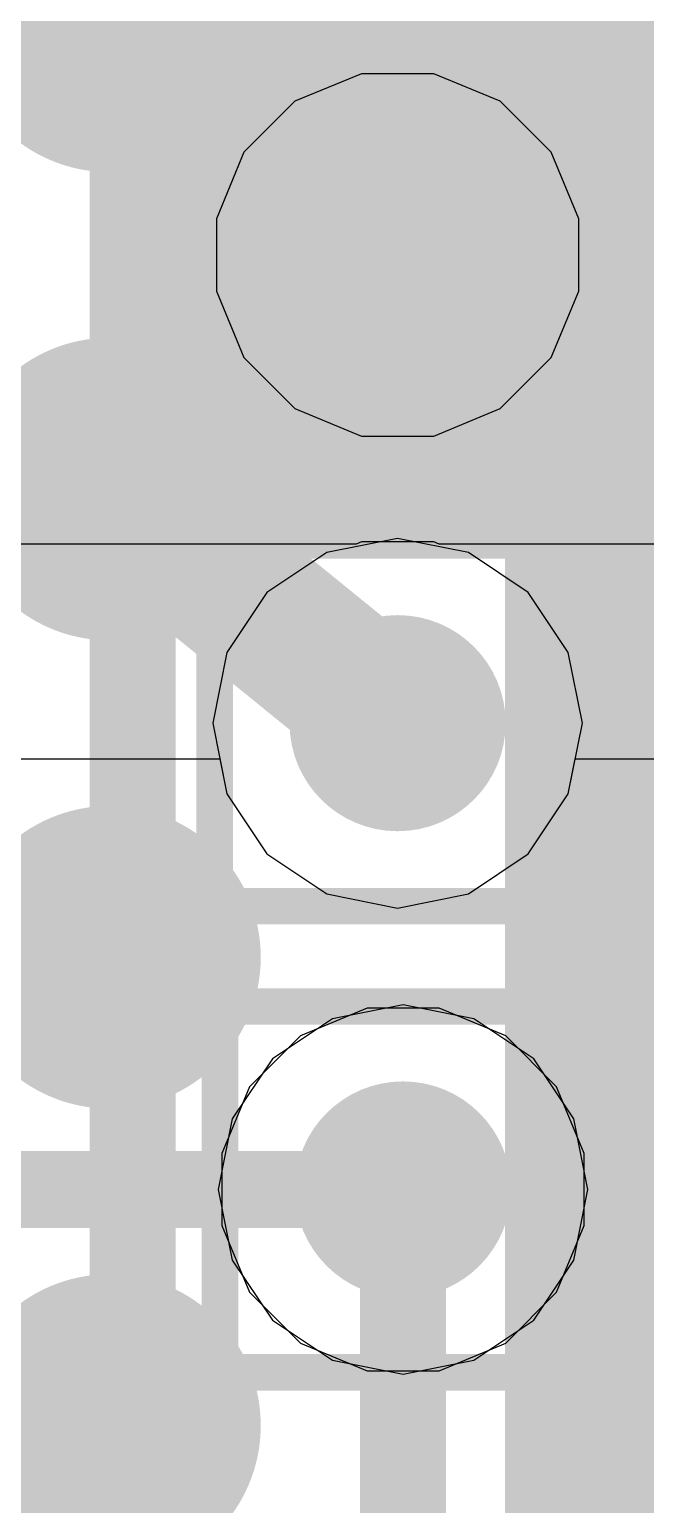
# Model space of a CAD drawing. Header units: inches. Extents: x -6 to 284, y -12 to 154.
# Drawn here: x 78.091 to 78.946, y 1.799 to 3.846 of the extents above; entities that cross this region are included whole.
import ezdxf

# ---------------------------------------------------------------- set-up
doc = ezdxf.new("R2010")
doc.units = ezdxf.units.IN
for name, color, linetype in [('Bottom Layer', 5, 'Continuous'), ('Bottom Overlay', 54, 'Continuous'), ('Bottom Paste', 16, 'Continuous'), ('Bottom Solder', 6, 'Continuous'), ('Drill Drawing', 1, 'Continuous'), ('GND-1', 16, 'Continuous'), ('GND-2', 90, 'Continuous'), ('GND-3', 216, 'Continuous'), ('GND-4', 54, 'Continuous'), ('PWR-1', 156, 'Continuous'), ('PWR-2', 130, 'Continuous'), ('Signal L1', 76, 'Continuous'), ('Signal L2', 6, 'Continuous'), ('Top Layer', 1, 'Continuous'), ('Top Overlay', 2, 'Continuous'), ('Top Paste', 8, 'Continuous'), ('Top Solder', 216, 'Continuous'), ('Via Holes', 16, 'Continuous')]:
    doc.layers.add(name, color=color, linetype=linetype)

# ---------------------------------------------------------------- blocks, each defined once
blk = doc.blocks.new('200_WFBGA__10_15__127')
at = {"layer": 'Top Layer'}
h = blk.add_hatch(color=1, dxfattribs=at)
edge = h.paths.add_edge_path()
edge.add_arc((4.4, -4.875), 0.16, 0, 360)
h = blk.add_hatch(color=1, dxfattribs=at)
edge = h.paths.add_edge_path()
edge.add_arc((4.4, -5.525), 0.16, 0, 360)
h = blk.add_hatch(color=1, dxfattribs=at)
edge = h.paths.add_edge_path()
edge.add_arc((4.4, -6.175), 0.16, 0, 360)
h = blk.add_hatch(color=1, dxfattribs=at)
edge = h.paths.add_edge_path()
edge.add_arc((4.4, -6.825), 0.16, 0, 360)
at = {"layer": 'Top Paste'}
h = blk.add_hatch(color=8, dxfattribs=at)
edge = h.paths.add_edge_path()
edge.add_arc((4.4, -4.875), 0.16, 0, 360)
h = blk.add_hatch(color=8, dxfattribs=at)
edge = h.paths.add_edge_path()
edge.add_arc((4.4, -5.525), 0.16, 0, 360)
h = blk.add_hatch(color=8, dxfattribs=at)
edge = h.paths.add_edge_path()
edge.add_arc((4.4, -6.175), 0.16, 0, 360)
h = blk.add_hatch(color=8, dxfattribs=at)
edge = h.paths.add_edge_path()
edge.add_arc((4.4, -6.825), 0.16, 0, 360)
at = {"layer": 'Top Solder'}
h = blk.add_hatch(color=216, dxfattribs=at)
edge = h.paths.add_edge_path()
edge.add_arc((4.4, -4.875), 0.21, 0, 360)
h = blk.add_hatch(color=216, dxfattribs=at)
edge = h.paths.add_edge_path()
edge.add_arc((4.4, -5.525), 0.21, 0, 360)
h = blk.add_hatch(color=216, dxfattribs=at)
edge = h.paths.add_edge_path()
edge.add_arc((4.4, -6.175), 0.21, 0, 360)
h = blk.add_hatch(color=216, dxfattribs=at)
edge = h.paths.add_edge_path()
edge.add_arc((4.4, -6.825), 0.21, 0, 360)
at = {"layer": 'Top Overlay'}
blk.add_lwpolyline([(5.0762, -7.5762, 0.254, 0.254, 0), (5.0762, 7.5762, 0.254, 0.254, 0)], format="xyseb", dxfattribs=at)
blk = doc.blocks.new('C___0402_B_297')
at = {"layer": 'Bottom Layer'}
for points in [[(-0.2413, 0.3175), (-0.2413, -0.3175), (-0.6985, -0.3175), (-0.6985, 0.3175)], [(0.6985, 0.3175), (0.6985, -0.3175), (0.2413, -0.3175), (0.2413, 0.3175)]]:
    blk.add_hatch(color=5, dxfattribs=at).paths.add_polyline_path(points)
at = {"layer": 'Bottom Paste'}
for points in [[(-0.2413, 0.3175), (-0.2413, -0.3175), (-0.6985, -0.3175), (-0.6985, 0.3175)], [(0.6985, 0.3175), (0.6985, -0.3175), (0.2413, -0.3175), (0.2413, 0.3175)]]:
    blk.add_hatch(color=16, dxfattribs=at).paths.add_polyline_path(points)
at = {"layer": 'Bottom Solder'}
for points in [[(-0.1813, 0.3775), (-0.1813, -0.3775), (-0.7585, -0.3775), (-0.7585, 0.3775)], [(0.7585, 0.3775), (0.7585, -0.3775), (0.1813, -0.3775), (0.1813, 0.3775)]]:
    blk.add_hatch(color=6, dxfattribs=at).paths.add_polyline_path(points)
at = {"layer": 'Bottom Overlay'}
for points in [[(-0.7874, -0.4064, 0.127, 0.127, 0), (-0.7874, 0.4064, 0.127, 0.127, 0)], [(-0.7874, 0.4064, 0.127, 0.127, 0), (-0.2794, 0.4064, 0.127, 0.127, 0)], [(0.2794, 0.4064, 0.127, 0.127, 0), (0.7874, 0.4064, 0.127, 0.127, 0)], [(0.7874, -0.4064, 0.127, 0.127, 0), (0.7874, 0.4064, 0.127, 0.127, 0)], [(-0.7874, -0.4064, 0.127, 0.127, 0), (-0.2794, -0.4064, 0.127, 0.127, 0)], [(0.2794, -0.4064, 0.127, 0.127, 0), (0.7874, -0.4064, 0.127, 0.127, 0)]]:
    blk.add_lwpolyline(points, format="xyseb", dxfattribs=at)
for points in [[(-0.8191, 0.4064, 0.0635, 0.0635, 1), (-0.7556, 0.4064, 0.0635, 0.0635, 1)], [(-0.8191, 0.4064, 0.0635, 0.0635, 1), (-0.7556, 0.4064, 0.0635, 0.0635, 1)], [(-0.3111, 0.4064, 0.0635, 0.0635, 1), (-0.2477, 0.4064, 0.0635, 0.0635, 1)], [(0.2477, 0.4064, 0.0635, 0.0635, 1), (0.3111, 0.4064, 0.0635, 0.0635, 1)], [(0.7556, 0.4064, 0.0635, 0.0635, 1), (0.8191, 0.4064, 0.0635, 0.0635, 1)], [(0.7556, 0.4064, 0.0635, 0.0635, 1), (0.8191, 0.4064, 0.0635, 0.0635, 1)], [(-0.8191, -0.4064, 0.0635, 0.0635, 1), (-0.7556, -0.4064, 0.0635, 0.0635, 1)], [(-0.8191, -0.4064, 0.0635, 0.0635, 1), (-0.7556, -0.4064, 0.0635, 0.0635, 1)], [(-0.3111, -0.4064, 0.0635, 0.0635, 1), (-0.2477, -0.4064, 0.0635, 0.0635, 1)], [(0.2477, -0.4064, 0.0635, 0.0635, 1), (0.3111, -0.4064, 0.0635, 0.0635, 1)], [(0.7556, -0.4064, 0.0635, 0.0635, 1), (0.8191, -0.4064, 0.0635, 0.0635, 1)], [(0.7556, -0.4064, 0.0635, 0.0635, 1), (0.8191, -0.4064, 0.0635, 0.0635, 1)]]:
    blk.add_lwpolyline(points, format="xyseb", close=True, dxfattribs=at)

msp = doc.modelspace()

# ---------------------------------------------------------------- hatches: boundary and pattern name
at = {"layer": 'Bottom Layer'}
h = msp.add_hatch(color=5, dxfattribs=at)
edge = h.paths.add_edge_path()
edge.add_arc((78.6018, 3.5332), 0.15, 0, 360)
h = msp.add_hatch(color=5, dxfattribs=at)
edge = h.paths.add_edge_path()
edge.add_arc((78.6018, 2.8832), 0.15, 0, 360)
h = msp.add_hatch(color=5, dxfattribs=at)
edge = h.paths.add_edge_path()
edge.add_arc((78.6093, 2.2359), 0.15, 0, 360)
at = {"layer": 'GND-1'}
h = msp.add_hatch(color=16, dxfattribs=at)
edge = h.paths.add_edge_path()
edge.add_arc((78.6018, 3.5332), 0.15, 0, 360)
h = msp.add_hatch(color=16, dxfattribs=at)
edge = h.paths.add_edge_path()
edge.add_arc((78.6018, 2.8832), 0.15, 0, 360)
h = msp.add_hatch(color=16, dxfattribs=at)
edge = h.paths.add_edge_path()
edge.add_arc((78.6093, 2.2359), 0.15, 0, 360)
at = {"layer": 'GND-2'}
h = msp.add_hatch(color=90, dxfattribs=at)
edge = h.paths.add_edge_path()
edge.add_arc((78.6018, 3.5332), 0.15, 0, 360)
h = msp.add_hatch(color=90, dxfattribs=at)
edge = h.paths.add_edge_path()
edge.add_arc((78.6018, 2.8832), 0.15, 0, 360)
h = msp.add_hatch(color=90, dxfattribs=at)
edge = h.paths.add_edge_path()
edge.add_arc((78.6093, 2.2359), 0.15, 0, 360)
at = {"layer": 'GND-3'}
h = msp.add_hatch(color=216, dxfattribs=at)
edge = h.paths.add_edge_path()
edge.add_arc((78.6018, 3.5332), 0.15, 0, 360)
h = msp.add_hatch(color=216, dxfattribs=at)
edge = h.paths.add_edge_path()
edge.add_arc((78.6018, 2.8832), 0.15, 0, 360)
h = msp.add_hatch(color=216, dxfattribs=at)
edge = h.paths.add_edge_path()
edge.add_arc((78.6093, 2.2359), 0.15, 0, 360)
at = {"layer": 'GND-4'}
h = msp.add_hatch(color=54, dxfattribs=at)
edge = h.paths.add_edge_path()
edge.add_arc((78.6018, 3.5332), 0.15, 0, 360)
h = msp.add_hatch(color=54, dxfattribs=at)
edge = h.paths.add_edge_path()
edge.add_arc((78.6018, 2.8832), 0.15, 0, 360)
h = msp.add_hatch(color=54, dxfattribs=at)
edge = h.paths.add_edge_path()
edge.add_arc((78.6093, 2.2359), 0.15, 0, 360)
at = {"layer": 'PWR-1'}
h = msp.add_hatch(color=156, dxfattribs=at)
edge = h.paths.add_edge_path()
edge.add_arc((78.6018, 3.5332), 0.15, 0, 360)
h = msp.add_hatch(color=156, dxfattribs=at)
edge = h.paths.add_edge_path()
edge.add_arc((78.6018, 2.8832), 0.15, 0, 360)
h = msp.add_hatch(color=156, dxfattribs=at)
edge = h.paths.add_edge_path()
edge.add_arc((78.6093, 2.2359), 0.15, 0, 360)
at = {"layer": 'PWR-2'}
h = msp.add_hatch(color=130, dxfattribs=at)
edge = h.paths.add_edge_path()
edge.add_arc((78.6018, 3.5332), 0.15, 0, 360)
h = msp.add_hatch(color=130, dxfattribs=at)
edge = h.paths.add_edge_path()
edge.add_arc((78.6018, 2.8832), 0.15, 0, 360)
h = msp.add_hatch(color=130, dxfattribs=at)
edge = h.paths.add_edge_path()
edge.add_arc((78.6093, 2.2359), 0.15, 0, 360)
at = {"layer": 'Signal L1'}
h = msp.add_hatch(color=76, dxfattribs=at)
edge = h.paths.add_edge_path()
edge.add_arc((78.6018, 3.5332), 0.15, 0, 360)
h = msp.add_hatch(color=76, dxfattribs=at)
edge = h.paths.add_edge_path()
edge.add_arc((78.6018, 2.8832), 0.15, 0, 360)
h = msp.add_hatch(color=76, dxfattribs=at)
edge = h.paths.add_edge_path()
edge.add_arc((78.6093, 2.2359), 0.15, 0, 360)
at = {"layer": 'Signal L2'}
h = msp.add_hatch(color=6, dxfattribs=at)
edge = h.paths.add_edge_path()
edge.add_arc((78.6018, 3.5332), 0.15, 0, 360)
h = msp.add_hatch(color=6, dxfattribs=at)
edge = h.paths.add_edge_path()
edge.add_arc((78.6018, 2.8832), 0.15, 0, 360)
h = msp.add_hatch(color=6, dxfattribs=at)
edge = h.paths.add_edge_path()
edge.add_arc((78.6093, 2.2359), 0.15, 0, 360)
at = {"layer": 'Top Layer'}
h = msp.add_hatch(color=1, dxfattribs=at)
edge = h.paths.add_edge_path()
edge.add_arc((78.6018, 3.5332), 0.15, 0, 360)
h = msp.add_hatch(color=1, dxfattribs=at)
edge = h.paths.add_edge_path()
edge.add_arc((78.6018, 2.8832), 0.15, 0, 360)
h = msp.add_hatch(color=1, dxfattribs=at)
edge = h.paths.add_edge_path()
edge.add_arc((78.6093, 2.2359), 0.15, 0, 360)
at = {"layer": 'Via Holes'}
h = msp.add_hatch(color=7, dxfattribs=at)
edge = h.paths.add_edge_path()
edge.add_arc((78.6018, 3.5332), 0.075, 0, 360)
h = msp.add_hatch(color=7, dxfattribs=at)
edge = h.paths.add_edge_path()
edge.add_arc((78.6018, 2.8832), 0.075, 0, 360)
h = msp.add_hatch(color=7, dxfattribs=at)
edge = h.paths.add_edge_path()
edge.add_arc((78.6093, 2.2359), 0.075, 0, 360)

# ---------------------------------------------------------------- linework, layer by layer
at = {"layer": 'Bottom Layer'}
for points in [[(78.4558, 3.6745, 0.254, 0.254, 0), (78.6176, 3.5127, 0.254, 0.254, 0)], [(78.6018, 3.5332, 0.254, 0.254, 0), (78.6143, 3.5332, 0.254, 0.254, 0)], [(78.7152, 3.4323, 0.254, 0.254, 0), (79.341, 3.4323, 0.254, 0.254, 0)]]:
    msp.add_lwpolyline(points, format="xyseb", dxfattribs=at)
for points in [[(78.3923, 3.6745, 0.127, 0.127, 1), (78.5193, 3.6745, 0.127, 0.127, 1)], [(78.5383, 3.5332, 0.127, 0.127, 1), (78.6653, 3.5332, 0.127, 0.127, 1)], [(78.5508, 3.5332, 0.127, 0.127, 1), (78.6778, 3.5332, 0.127, 0.127, 1)], [(78.5541, 3.5127, 0.127, 0.127, 1), (78.6811, 3.5127, 0.127, 0.127, 1)], [(78.6517, 3.4323, 0.127, 0.127, 1), (78.7787, 3.4323, 0.127, 0.127, 1)]]:
    msp.add_lwpolyline(points, format="xyseb", close=True, dxfattribs=at)
at = {"layer": 'Drill Drawing'}
for points in [[(78.3478, 3.7872, 0.0508, 0.0508, 0), (78.8558, 3.7872, 0.0508, 0.0508, 0)], [(78.3478, 3.2792, 0.0508, 0.0508, 0), (78.3478, 3.7872, 0.0508, 0.0508, 0)], [(78.8558, 3.2792, 0.0508, 0.0508, 0), (78.8558, 3.7872, 0.0508, 0.0508, 0)], [(78.3478, 3.2792, 0.0508, 0.0508, 0), (78.8558, 3.2792, 0.0508, 0.0508, 0)], [(78.3478, 3.1372, 0.0508, 0.0508, 0), (78.8558, 3.1372, 0.0508, 0.0508, 0)], [(78.3478, 2.6292, 0.0508, 0.0508, 0), (78.3478, 3.1372, 0.0508, 0.0508, 0)], [(78.8558, 2.6292, 0.0508, 0.0508, 0), (78.8558, 3.1372, 0.0508, 0.0508, 0)], [(78.3478, 2.6292, 0.0508, 0.0508, 0), (78.8558, 2.6292, 0.0508, 0.0508, 0)], [(78.3553, 2.4899, 0.0508, 0.0508, 0), (78.8633, 2.4899, 0.0508, 0.0508, 0)], [(78.3553, 1.9819, 0.0508, 0.0508, 0), (78.3553, 2.4899, 0.0508, 0.0508, 0)], [(78.8633, 1.9819, 0.0508, 0.0508, 0), (78.8633, 2.4899, 0.0508, 0.0508, 0)], [(78.3553, 1.9819, 0.0508, 0.0508, 0), (78.8633, 1.9819, 0.0508, 0.0508, 0)]]:
    msp.add_lwpolyline(points, format="xyseb", dxfattribs=at)
for points in [[(78.3351, 3.7872, 0.0254, 0.0254, 1), (78.3605, 3.7872, 0.0254, 0.0254, 1)], [(78.3351, 3.7872, 0.0254, 0.0254, 1), (78.3605, 3.7872, 0.0254, 0.0254, 1)], [(78.8431, 3.7872, 0.0254, 0.0254, 1), (78.8685, 3.7872, 0.0254, 0.0254, 1)], [(78.8431, 3.7872, 0.0254, 0.0254, 1), (78.8685, 3.7872, 0.0254, 0.0254, 1)], [(78.3351, 3.2792, 0.0254, 0.0254, 1), (78.3605, 3.2792, 0.0254, 0.0254, 1)], [(78.3351, 3.2792, 0.0254, 0.0254, 1), (78.3605, 3.2792, 0.0254, 0.0254, 1)], [(78.8431, 3.2792, 0.0254, 0.0254, 1), (78.8685, 3.2792, 0.0254, 0.0254, 1)], [(78.8431, 3.2792, 0.0254, 0.0254, 1), (78.8685, 3.2792, 0.0254, 0.0254, 1)], [(78.3351, 3.1372, 0.0254, 0.0254, 1), (78.3605, 3.1372, 0.0254, 0.0254, 1)], [(78.3351, 3.1372, 0.0254, 0.0254, 1), (78.3605, 3.1372, 0.0254, 0.0254, 1)], [(78.8431, 3.1372, 0.0254, 0.0254, 1), (78.8685, 3.1372, 0.0254, 0.0254, 1)], [(78.8431, 3.1372, 0.0254, 0.0254, 1), (78.8685, 3.1372, 0.0254, 0.0254, 1)], [(78.3351, 2.6292, 0.0254, 0.0254, 1), (78.3605, 2.6292, 0.0254, 0.0254, 1)], [(78.3351, 2.6292, 0.0254, 0.0254, 1), (78.3605, 2.6292, 0.0254, 0.0254, 1)], [(78.8431, 2.6292, 0.0254, 0.0254, 1), (78.8685, 2.6292, 0.0254, 0.0254, 1)], [(78.8431, 2.6292, 0.0254, 0.0254, 1), (78.8685, 2.6292, 0.0254, 0.0254, 1)], [(78.3426, 2.4899, 0.0254, 0.0254, 1), (78.368, 2.4899, 0.0254, 0.0254, 1)], [(78.3426, 2.4899, 0.0254, 0.0254, 1), (78.368, 2.4899, 0.0254, 0.0254, 1)], [(78.8506, 2.4899, 0.0254, 0.0254, 1), (78.876, 2.4899, 0.0254, 0.0254, 1)], [(78.8506, 2.4899, 0.0254, 0.0254, 1), (78.876, 2.4899, 0.0254, 0.0254, 1)], [(78.3426, 1.9819, 0.0254, 0.0254, 1), (78.368, 1.9819, 0.0254, 0.0254, 1)], [(78.3426, 1.9819, 0.0254, 0.0254, 1), (78.368, 1.9819, 0.0254, 0.0254, 1)], [(78.8506, 1.9819, 0.0254, 0.0254, 1), (78.876, 1.9819, 0.0254, 0.0254, 1)], [(78.8506, 1.9819, 0.0254, 0.0254, 1), (78.876, 1.9819, 0.0254, 0.0254, 1)]]:
    msp.add_lwpolyline(points, format="xyseb", close=True, dxfattribs=at)
at = {"layer": 'GND-1'}
for p, q in [((78.5518, 3.7848), (78.4593, 3.7465)), ((78.6519, 3.7848), (78.5518, 3.7848)), ((78.7444, 3.7465), (78.6519, 3.7848)), ((78.4593, 3.7465), (78.3885, 3.6757)), ((78.8151, 3.6757), (78.7444, 3.7465)), ((78.3885, 3.6757), (78.3502, 3.5832)), ((78.8534, 3.5832), (78.8151, 3.6757)), ((78.3502, 3.5832), (78.3502, 3.4831)), ((78.8534, 3.4831), (78.8534, 3.5832)), ((78.3502, 3.4831), (78.3885, 3.3907)), ((78.8151, 3.3907), (78.8534, 3.4831)), ((78.3885, 3.3907), (78.4593, 3.3199)), ((78.7444, 3.3199), (78.8151, 3.3907)), ((78.4593, 3.3199), (78.5518, 3.2816)), ((78.6519, 3.2816), (78.7444, 3.3199)), ((78.5518, 3.2816), (78.6519, 3.2816)), ((78.5593, 2.4875), (78.4668, 2.4492)), ((78.6594, 2.4875), (78.5593, 2.4875)), ((78.7519, 2.4492), (78.6594, 2.4875)), ((78.4668, 2.4492), (78.396, 2.3784)), ((78.8226, 2.3784), (78.7519, 2.4492)), ((78.396, 2.3784), (78.3577, 2.2859)), ((78.8609, 2.2859), (78.8226, 2.3784)), ((78.3577, 2.2859), (78.3577, 2.1858)), ((78.8609, 2.1858), (78.8609, 2.2859)), ((78.3577, 2.1858), (78.396, 2.0934)), ((78.8226, 2.0934), (78.8609, 2.1858)), ((78.396, 2.0934), (78.4668, 2.0226)), ((78.7519, 2.0226), (78.8226, 2.0934)), ((78.4668, 2.0226), (78.5593, 1.9843)), ((78.6594, 1.9843), (78.7519, 2.0226)), ((78.5593, 1.9843), (78.6594, 1.9843))]:
    msp.add_line(p, q, dxfattribs=at)
at = {"layer": 'GND-2'}
for p, q in [((78.5518, 3.7848), (78.4593, 3.7465)), ((78.6519, 3.7848), (78.5518, 3.7848)), ((78.7444, 3.7465), (78.6519, 3.7848)), ((78.4593, 3.7465), (78.3885, 3.6757)), ((78.8151, 3.6757), (78.7444, 3.7465)), ((78.3885, 3.6757), (78.3502, 3.5832)), ((78.8534, 3.5832), (78.8151, 3.6757)), ((78.3502, 3.5832), (78.3502, 3.4831)), ((78.8534, 3.4831), (78.8534, 3.5832)), ((78.3502, 3.4831), (78.3885, 3.3907)), ((78.8151, 3.3907), (78.8534, 3.4831)), ((78.3885, 3.3907), (78.4593, 3.3199)), ((78.7444, 3.3199), (78.8151, 3.3907)), ((78.4593, 3.3199), (78.5518, 3.2816)), ((78.6519, 3.2816), (78.7444, 3.3199)), ((78.5518, 3.2816), (78.6519, 3.2816)), ((78.5593, 2.4875), (78.4668, 2.4492)), ((78.6594, 2.4875), (78.5593, 2.4875)), ((78.7519, 2.4492), (78.6594, 2.4875)), ((78.4668, 2.4492), (78.396, 2.3784)), ((78.8226, 2.3784), (78.7519, 2.4492)), ((78.396, 2.3784), (78.3577, 2.2859)), ((78.8609, 2.2859), (78.8226, 2.3784)), ((78.3577, 2.2859), (78.3577, 2.1858)), ((78.8609, 2.1858), (78.8609, 2.2859)), ((78.3577, 2.1858), (78.396, 2.0934)), ((78.8226, 2.0934), (78.8609, 2.1858)), ((78.396, 2.0934), (78.4668, 2.0226)), ((78.7519, 2.0226), (78.8226, 2.0934)), ((78.4668, 2.0226), (78.5593, 1.9843)), ((78.6594, 1.9843), (78.7519, 2.0226)), ((78.5593, 1.9843), (78.6594, 1.9843))]:
    msp.add_line(p, q, dxfattribs=at)
at = {"layer": 'GND-3'}
for p, q in [((78.5518, 3.7848), (78.4593, 3.7465)), ((78.6519, 3.7848), (78.5518, 3.7848)), ((78.7444, 3.7465), (78.6519, 3.7848)), ((78.4593, 3.7465), (78.3885, 3.6757)), ((78.8151, 3.6757), (78.7444, 3.7465)), ((78.3885, 3.6757), (78.3502, 3.5832)), ((78.8534, 3.5832), (78.8151, 3.6757)), ((78.3502, 3.5832), (78.3502, 3.4831)), ((78.8534, 3.4831), (78.8534, 3.5832)), ((78.3502, 3.4831), (78.3885, 3.3907)), ((78.8151, 3.3907), (78.8534, 3.4831)), ((78.3885, 3.3907), (78.4593, 3.3199)), ((78.7444, 3.3199), (78.8151, 3.3907)), ((78.4593, 3.3199), (78.5518, 3.2816)), ((78.6519, 3.2816), (78.7444, 3.3199)), ((78.5518, 3.2816), (78.6519, 3.2816)), ((78.5593, 2.4875), (78.4668, 2.4492)), ((78.6594, 2.4875), (78.5593, 2.4875)), ((78.7519, 2.4492), (78.6594, 2.4875)), ((78.4668, 2.4492), (78.396, 2.3784)), ((78.8226, 2.3784), (78.7519, 2.4492)), ((78.396, 2.3784), (78.3577, 2.2859)), ((78.8609, 2.2859), (78.8226, 2.3784)), ((78.3577, 2.2859), (78.3577, 2.1858)), ((78.8609, 2.1858), (78.8609, 2.2859)), ((78.3577, 2.1858), (78.396, 2.0934)), ((78.8226, 2.0934), (78.8609, 2.1858)), ((78.396, 2.0934), (78.4668, 2.0226)), ((78.7519, 2.0226), (78.8226, 2.0934)), ((78.4668, 2.0226), (78.5593, 1.9843)), ((78.6594, 1.9843), (78.7519, 2.0226)), ((78.5593, 1.9843), (78.6594, 1.9843))]:
    msp.add_line(p, q, dxfattribs=at)
at = {"layer": 'GND-4'}
for p, q in [((78.5518, 3.7848), (78.4593, 3.7465)), ((78.6519, 3.7848), (78.5518, 3.7848)), ((78.7444, 3.7465), (78.6519, 3.7848)), ((78.4593, 3.7465), (78.3885, 3.6757)), ((78.8151, 3.6757), (78.7444, 3.7465)), ((78.3885, 3.6757), (78.3502, 3.5832)), ((78.8534, 3.5832), (78.8151, 3.6757)), ((78.3502, 3.5832), (78.3502, 3.4831)), ((78.8534, 3.4831), (78.8534, 3.5832)), ((78.3502, 3.4831), (78.3885, 3.3907)), ((78.8151, 3.3907), (78.8534, 3.4831)), ((78.3885, 3.3907), (78.4593, 3.3199)), ((78.7444, 3.3199), (78.8151, 3.3907)), ((78.4593, 3.3199), (78.5518, 3.2816)), ((78.6519, 3.2816), (78.7444, 3.3199)), ((78.5518, 3.2816), (78.6519, 3.2816)), ((78.5593, 2.4875), (78.4668, 2.4492)), ((78.6594, 2.4875), (78.5593, 2.4875)), ((78.7519, 2.4492), (78.6594, 2.4875)), ((78.4668, 2.4492), (78.396, 2.3784)), ((78.8226, 2.3784), (78.7519, 2.4492)), ((78.396, 2.3784), (78.3577, 2.2859)), ((78.8609, 2.2859), (78.8226, 2.3784)), ((78.3577, 2.2859), (78.3577, 2.1858)), ((78.8609, 2.1858), (78.8609, 2.2859)), ((78.3577, 2.1858), (78.396, 2.0934)), ((78.8226, 2.0934), (78.8609, 2.1858)), ((78.396, 2.0934), (78.4668, 2.0226)), ((78.7519, 2.0226), (78.8226, 2.0934)), ((78.4668, 2.0226), (78.5593, 1.9843)), ((78.6594, 1.9843), (78.7519, 2.0226)), ((78.5593, 1.9843), (78.6594, 1.9843))]:
    msp.add_line(p, q, dxfattribs=at)
at = {"layer": 'PWR-1'}
for p, q in [((78.5518, 3.7848), (78.4593, 3.7465)), ((78.6519, 3.7848), (78.5518, 3.7848)), ((78.7444, 3.7465), (78.6519, 3.7848)), ((78.4593, 3.7465), (78.3885, 3.6757)), ((78.8151, 3.6757), (78.7444, 3.7465)), ((78.3885, 3.6757), (78.3502, 3.5832)), ((78.8534, 3.5832), (78.8151, 3.6757)), ((78.3502, 3.5832), (78.3502, 3.4831)), ((78.8534, 3.4831), (78.8534, 3.5832)), ((78.3502, 3.4831), (78.3885, 3.3907)), ((78.8151, 3.3907), (78.8534, 3.4831)), ((78.3885, 3.3907), (78.4593, 3.3199)), ((78.7444, 3.3199), (78.8151, 3.3907)), ((78.4593, 3.3199), (78.5518, 3.2816)), ((78.6519, 3.2816), (78.7444, 3.3199)), ((78.5518, 3.2816), (78.6519, 3.2816)), ((78.5518, 3.1348), (78.5444, 3.1317)), ((78.6519, 3.1348), (78.5518, 3.1348)), ((78.6593, 3.1317), (78.6519, 3.1348)), ((78.5444, 3.1317), (77.8593, 3.1317)), ((79.6997, 3.1317), (78.6593, 3.1317)), ((78.0486, 2.8338), (78.3551, 2.8338)), ((78.3551, 2.8338), (78.3648, 2.785)), ((78.8388, 2.785), (78.8485, 2.8338)), ((78.8485, 2.8338), (79.7685, 2.8338)), ((78.3648, 2.785), (78.4204, 2.7018)), ((78.7832, 2.7018), (78.8388, 2.785)), ((78.4204, 2.7018), (78.5037, 2.6462)), ((78.7, 2.6462), (78.7832, 2.7018)), ((78.5037, 2.6462), (78.6018, 2.6266)), ((78.6018, 2.6266), (78.7, 2.6462)), ((78.6093, 2.4924), (78.5112, 2.4729)), ((78.7075, 2.4729), (78.6093, 2.4924)), ((78.5112, 2.4729), (78.4279, 2.4173)), ((78.7907, 2.4173), (78.7075, 2.4729)), ((78.4279, 2.4173), (78.3723, 2.3341)), ((78.8463, 2.3341), (78.7907, 2.4173)), ((78.3723, 2.3341), (78.3528, 2.2359)), ((78.8659, 2.2359), (78.8463, 2.3341)), ((78.3528, 2.2359), (78.3723, 2.1377)), ((78.8463, 2.1377), (78.8659, 2.2359)), ((78.3723, 2.1377), (78.4279, 2.0545)), ((78.7907, 2.0545), (78.8463, 2.1377)), ((78.4279, 2.0545), (78.5112, 1.9989)), ((78.7075, 1.9989), (78.7907, 2.0545)), ((78.5112, 1.9989), (78.6093, 1.9794)), ((78.6093, 1.9794), (78.7075, 1.9989))]:
    msp.add_line(p, q, dxfattribs=at)
at = {"layer": 'PWR-2'}
for p, q in [((78.6018, 3.1397), (78.5037, 3.1202)), ((78.7, 3.1202), (78.6018, 3.1397)), ((78.5037, 3.1202), (78.4204, 3.0646)), ((78.7832, 3.0646), (78.7, 3.1202)), ((78.4204, 3.0646), (78.3648, 2.9813)), ((78.8388, 2.9813), (78.7832, 3.0646)), ((78.3648, 2.9813), (78.3453, 2.8832)), ((78.8584, 2.8832), (78.8388, 2.9813)), ((78.3453, 2.8832), (78.3648, 2.785)), ((78.8388, 2.785), (78.8584, 2.8832)), ((78.3648, 2.785), (78.4204, 2.7018)), ((78.7832, 2.7018), (78.8388, 2.785)), ((78.4204, 2.7018), (78.5037, 2.6462)), ((78.7, 2.6462), (78.7832, 2.7018)), ((78.5037, 2.6462), (78.6018, 2.6266)), ((78.6018, 2.6266), (78.7, 2.6462)), ((78.6093, 2.4924), (78.5112, 2.4729)), ((78.7075, 2.4729), (78.6093, 2.4924)), ((78.5112, 2.4729), (78.4279, 2.4173)), ((78.7907, 2.4173), (78.7075, 2.4729)), ((78.4279, 2.4173), (78.3723, 2.3341)), ((78.8463, 2.3341), (78.7907, 2.4173)), ((78.3723, 2.3341), (78.3528, 2.2359)), ((78.8659, 2.2359), (78.8463, 2.3341)), ((78.3528, 2.2359), (78.3723, 2.1377)), ((78.8463, 2.1377), (78.8659, 2.2359)), ((78.3723, 2.1377), (78.4279, 2.0545)), ((78.7907, 2.0545), (78.8463, 2.1377)), ((78.4279, 2.0545), (78.5112, 1.9989)), ((78.7075, 1.9989), (78.7907, 2.0545)), ((78.5112, 1.9989), (78.6093, 1.9794)), ((78.6093, 1.9794), (78.7075, 1.9989))]:
    msp.add_line(p, q, dxfattribs=at)
at = {"layer": 'Signal L1'}
msp.add_lwpolyline([(78.2302, 0.8916, 0.381, 0.381, 0), (79.2014, 1.8628, 0.381, 0.381, 0)], format="xyseb", dxfattribs=at)
at = {"layer": 'Signal L2'}
for points in [[(78.2338, 0.7685, 0.1194, 0.1194, 0), (78.2338, 4.3364, 0.1194, 0.1194, 0)], [(78.6093, 0.5235, 0.1194, 0.1194, 0), (78.6093, 2.2359, 0.1194, 0.1194, 0)]]:
    msp.add_lwpolyline(points, format="xyseb", dxfattribs=at)
msp.add_lwpolyline([(78.5795, 2.2359, 0.0597, 0.0597, 1), (78.6392, 2.2359, 0.0597, 0.0597, 1)], format="xyseb", close=True, dxfattribs=at)
at = {"layer": 'Top Layer'}
for points in [[(78.2018, 3.8582, 0.2032, 0.2032, 0), (78.6018, 3.5332, 0.2032, 0.2032, 0)], [(78.2018, 3.2082, 0.2032, 0.2032, 0), (78.6018, 2.8832, 0.2032, 0.2032, 0)], [(77.8934, 2.2359, 0.1067, 0.1067, 0), (78.6093, 2.2359, 0.1067, 0.1067, 0)]]:
    msp.add_lwpolyline(points, format="xyseb", dxfattribs=at)
for points in [[(78.151, 3.8582, 0.1016, 0.1016, 1), (78.2526, 3.8582, 0.1016, 0.1016, 1)], [(78.551, 3.5332, 0.1016, 0.1016, 1), (78.6526, 3.5332, 0.1016, 0.1016, 1)], [(78.151, 3.2082, 0.1016, 0.1016, 1), (78.2526, 3.2082, 0.1016, 0.1016, 1)], [(78.551, 2.8832, 0.1016, 0.1016, 1), (78.6526, 2.8832, 0.1016, 0.1016, 1)], [(78.5827, 2.2359, 0.0533, 0.0533, 1), (78.636, 2.2359, 0.0533, 0.0533, 1)]]:
    msp.add_lwpolyline(points, format="xyseb", close=True, dxfattribs=at)

# ---------------------------------------------------------------- block references
for name, p in [('200_WFBGA__10_15__127', (73.8018, 8.7332)), ('C___0402_B_297', (78.023, 3.611))]:
    msp.add_blockref(name, p)

doc.saveas('drawing.dxf')
